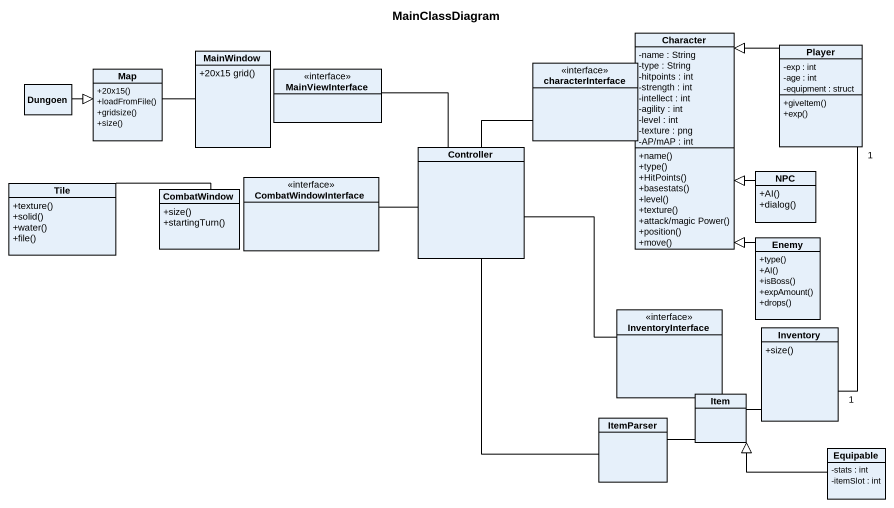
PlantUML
@startuml
title MainClassDiagram
hide circle
hide empty members
skinparam classAttributeIconSize 0
class Character {
  -name : String
  -type : String
  -hitpoints : int
  -strength : int
  -intellect : int
  -agility : int
  -level : int
  -texture : png
  -AP/mAP : int
  +name()
  +type()
  +HitPoints()
  +basestats()
  +level()
  +texture()
  +attack/magic Power()
  +position()
  +move()
}
class "Map" as Map_ {
  +20x15()
  +loadFromFile()
  +gridsize()
  +size()
}
class MainWindow {
  +20x15 grid()
}
interface MainViewInterface
interface characterInterface
class Player {
  -exp : int
  -age : int
  -equipment : struct
  +giveItem()
  +exp()
}
class Dungoen
class Controller
class Tile {
  +texture()
  +solid()
  +water()
  +file()
}
class CombatWindow {
  +size()
  +startingTurn()
}
interface CombatWindowInterface
class NPC {
  +AI()
  +dialog()
}
class Enemy {
  +type()
  +AI()
  +isBoss()
  +expAmount()
  +drops()
}
interface InventoryInterface
class Inventory {
  +size()
}
class ItemParser
class Item
class Equipable {
  -stats : int
  -itemSlot : int
}
Map_ -right- MainWindow
MainViewInterface -- Controller
characterInterface -- Controller
Player -left-|> Character
Dungoen -right-|> Map_
Controller -- ItemParser
Tile -right- CombatWindow
CombatWindowInterface -right- Controller
NPC -left-|> Character
Enemy -up-|> Character
InventoryInterface -up- Controller
Inventory "1" -up- "1" Player
ItemParser -right- Item
Item -right- Inventory
Equipable -left-|> Item
@enduml
